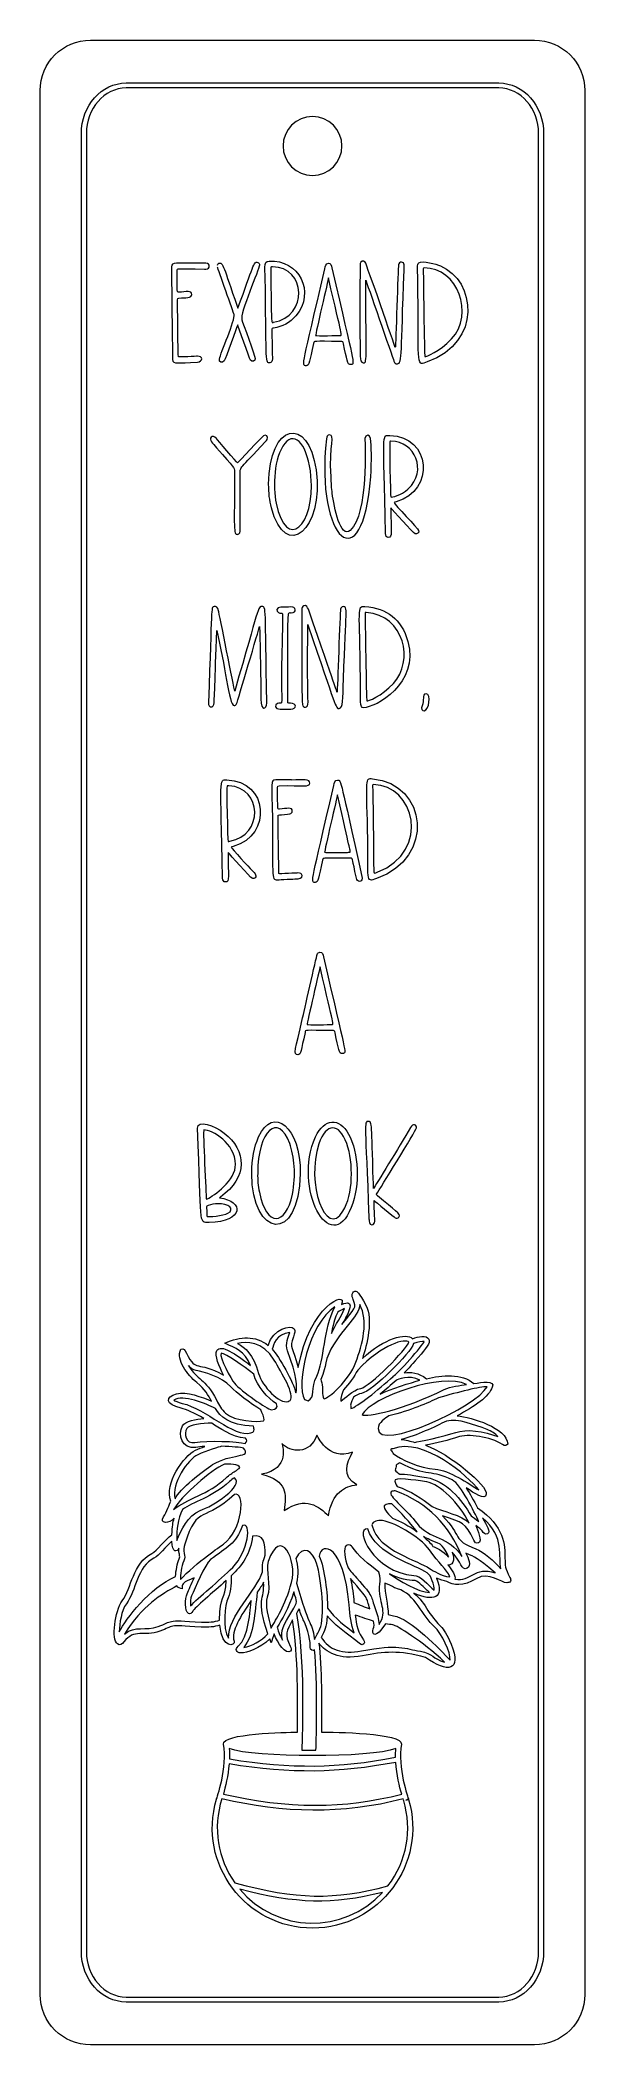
# Model space of a CAD drawing. Header units: inches. Extents: x 186 to 318, y 11 to 493.
import ezdxf

# ---------------------------------------------------------------- set-up
doc = ezdxf.new("R2010")
doc.units = ezdxf.units.IN
doc.header["$MEASUREMENT"] = 0
doc.layers.add('_U+0421_U+043B_U+043E_U+0439 1', color=7, linetype='Continuous')

msp = doc.modelspace()

# ---------------------------------------------------------------- linework, layer by layer
at = {"layer": '_U+0421_U+043B_U+043E_U+0439 1', "color": 1, "lineweight": 9, "true_color": 0xff0000}
for points, knots in [([(305.39, 493.2), (305.39, 493.2), (198.61, 493.2), (198.61, 493.2), (191.91, 493.2), (186.48, 487.77), (186.48, 481.07), (186.48, 481.07), (186.48, 22.93), (186.48, 22.93), (186.48, 16.23), (191.91, 10.8), (198.61, 10.8), (198.61, 10.8), (305.39, 10.8), (305.39, 10.8), (312.09, 10.8), (317.52, 16.23), (317.52, 22.93), (317.52, 22.93), (317.52, 481.07), (317.52, 481.07), (317.52, 487.77), (312.09, 493.2), (305.39, 493.2)], [0, 0, 0, 0, 1, 1, 1, 2, 2, 2, 3, 3, 3, 4, 4, 4, 5, 5, 5, 6, 6, 6, 7, 7, 7, 8, 8, 8, 8]), ([(252, 460.64), (248.09, 460.64), (244.91, 463.81), (244.91, 467.72), (244.91, 471.64), (248.09, 474.81), (252, 474.81), (255.91, 474.81), (259.09, 471.64), (259.09, 467.72), (259.09, 463.81), (255.91, 460.64), (252, 460.64)], [0, 0, 0, 0, 1, 1, 1, 2, 2, 2, 3, 3, 3, 4, 4, 4, 4])]:
    msp.add_open_spline(points, degree=3, knots=knots, dxfattribs=at)
at = {"layer": '_U+0421_U+043B_U+043E_U+0439 1', "color": 7, "lineweight": 9, "true_color": 0xffffff}
for points, knots in [([(296.82, 482.88), (296.82, 482.88), (207.18, 482.88), (207.18, 482.88), (201.24, 482.88), (196.4, 477.41), (196.4, 470.7), (196.4, 470.7), (196.4, 33.3), (196.4, 33.3), (196.4, 26.59), (201.23, 21.12), (207.18, 21.12), (207.18, 21.12), (296.82, 21.12), (296.82, 21.12), (302.76, 21.12), (307.6, 26.59), (307.6, 33.3), (307.6, 33.3), (307.6, 470.7), (307.6, 470.7), (307.6, 477.41), (302.77, 482.88), (296.82, 482.88)], [0, 0, 0, 0, 1, 1, 1, 2, 2, 2, 3, 3, 3, 4, 4, 4, 5, 5, 5, 6, 6, 6, 7, 7, 7, 8, 8, 8, 8]), ([(306.4, 33.3), (306.4, 27.25), (302.1, 22.32), (296.82, 22.32), (296.82, 22.32), (207.18, 22.32), (207.18, 22.32), (201.9, 22.32), (197.6, 27.25), (197.6, 33.3), (197.6, 33.3), (197.6, 470.7), (197.6, 470.7), (197.6, 476.75), (201.9, 481.68), (207.18, 481.68), (207.18, 481.68), (296.82, 481.68), (296.82, 481.68), (302.1, 481.68), (306.4, 476.75), (306.4, 470.7), (306.4, 470.7), (306.4, 33.3), (306.4, 33.3)], [0, 0, 0, 0, 1, 1, 1, 2, 2, 2, 3, 3, 3, 4, 4, 4, 5, 5, 5, 6, 6, 6, 7, 7, 7, 8, 8, 8, 8]), ([(227.14, 438.6), (227, 438.11), (226.5, 438.11), (225.99, 438.11), (219.17, 438.12), (219.43, 438.38), (219.44, 437.72), (219.51, 432.37), (219.32, 432.47), (219.93, 432.52), (221.54, 432.65), (223.01, 433.02), (222.97, 432.02), (222.93, 431.13), (221.51, 431.24), (219.88, 431.12), (219.63, 431.1), (219.54, 431), (219.54, 430.73), (219.55, 430.61), (219.65, 417.08), (219.74, 416.99), (219.86, 416.88), (224.18, 417.12), (224.34, 417.13), (225.63, 417.21), (225.75, 415.81), (224.3, 415.74), (219.47, 415.49), (218.49, 415.2), (218.34, 416.33), (218.34, 416.39), (218.06, 438.09), (218.06, 438.12), (218.04, 439.82), (218.18, 439.52), (222.77, 439.52), (222.77, 439.52), (222.77, 439.5), (222.77, 439.5), (225.61, 439.5), (226.83, 439.73), (227.12, 439.05), (227.12, 439.05), (227.14, 438.6), (227.14, 438.6)], [0, 0, 0, 0, 1, 1, 1, 2, 2, 2, 3, 3, 3, 4, 4, 4, 5, 5, 5, 6, 6, 6, 7, 7, 7, 8, 8, 8, 9, 9, 9, 10, 10, 10, 11, 11, 11, 12, 12, 12, 13, 13, 13, 14, 14, 14, 15, 15, 15, 15]), ([(229.12, 439.05), (229.17, 439.26), (229.29, 439.42), (229.5, 439.5), (230.5, 439.89), (230.56, 438.59), (233.86, 429.18), (233.91, 429.03), (233.97, 428.88), (234.05, 428.71), (237.79, 438.74), (237.83, 440.1), (238.82, 439.71), (239.09, 439.6), (239.24, 439.38), (239.24, 439.07), (239.26, 438.07), (234.44, 427.46), (235.02, 425.87), (235.18, 425.43), (238.17, 417.09), (238.23, 416.62), (238.31, 415.95), (237.45, 415.59), (237.05, 416.19), (236.88, 416.46), (234.02, 424.65), (234.02, 424.65), (233.81, 424.3), (231.09, 416.47), (230.78, 415.99), (230.33, 415.29), (229.46, 415.73), (229.59, 416.46), (229.85, 417.81), (233.53, 426.08), (233.15, 427.15), (233.01, 427.54), (229.24, 438.2), (229.14, 438.6)], [0, 0, 0, 0, 1, 1, 1, 2, 2, 2, 3, 3, 3, 4, 4, 4, 5, 5, 5, 6, 6, 6, 7, 7, 7, 8, 8, 8, 9, 9, 9, 10, 10, 10, 11, 11, 11, 12, 12, 12, 13, 13, 13, 13]), ([(240.66, 433.72), (240.87, 415.75), (240.72, 415.33), (241.72, 415.53), (242.6, 415.68), (242.3, 416.9), (242.29, 418.77), (242.27, 424.25), (242, 423.8), (242.62, 423.9), (244.78, 424.23), (246.58, 425.22), (247.97, 426.84), (252.89, 432.53), (248.59, 440.51), (241.58, 440.03), (240.1, 439.93), (240.61, 438.42), (240.66, 433.72)], [0, 0, 0, 0, 1, 1, 1, 2, 2, 2, 3, 3, 3, 4, 4, 4, 5, 5, 5, 6, 6, 6, 6]), ([(250.49, 414.85), (251.3, 414.85), (251.25, 415.88), (252.25, 420.19), (252.42, 420.93), (251.98, 420.68), (258.77, 420.7), (259.32, 420.7), (259.32, 420.7), (259.45, 420.14), (260.31, 416.45), (260.29, 414.92), (261.27, 415.11), (262.28, 415.3), (262.07, 414.8), (256.68, 438.44), (256.56, 439), (256.41, 439.5), (255.83, 439.5), (255.18, 439.5), (255.08, 438.78), (254.94, 438.15), (249.6, 414.73), (249.25, 414.85), (250.49, 414.85)], [0, 0, 0, 0, 1, 1, 1, 2, 2, 2, 3, 3, 3, 4, 4, 4, 5, 5, 5, 6, 6, 6, 7, 7, 7, 8, 8, 8, 8]), ([(263.42, 421.98), (263.37, 424.66), (263.31, 427.42), (263.38, 430.14), (263.39, 430.51), (263.46, 439.32), (263.47, 439.44), (263.55, 439.97), (264.21, 440.26), (264.67, 439.77), (264.94, 439.48), (271.77, 419.58), (271.91, 419.2), (272, 419.7), (272.58, 438.47), (272.71, 439.14), (272.79, 439.51), (273.03, 439.78), (273.41, 439.78), (274.22, 439.75), (274.07, 438.72), (274.03, 437.89), (273.22, 417.73), (273.65, 415.47), (272.42, 415.28), (272, 415.23), (271.74, 415.54), (271.6, 415.94), (271.14, 417.24), (264.87, 435.29), (264.82, 435.44), (264.85, 415.34), (265.21, 415.46), (264.17, 415.58), (263.17, 415.69), (263.5, 417.61), (263.42, 421.98)], [0, 0, 0, 0, 1, 1, 1, 2, 2, 2, 3, 3, 3, 4, 4, 4, 5, 5, 5, 6, 6, 6, 7, 7, 7, 8, 8, 8, 9, 9, 9, 10, 10, 10, 11, 11, 11, 12, 12, 12, 12]), ([(277.37, 432.61), (277.51, 413.99), (276.98, 414.86), (279.6, 415.78), (292.9, 420.49), (291.26, 435.34), (282.76, 438.88), (281.83, 439.27), (278.34, 440.27), (277.6, 439.59), (277.09, 439.12), (277.32, 438.99), (277.37, 432.61)], [0, 0, 0, 0, 1, 1, 1, 2, 2, 2, 3, 3, 3, 4, 4, 4, 4]), ([(242.34, 438.64), (250.57, 438.64), (250.95, 426.69), (242.61, 425.29), (241.99, 425.19), (242.17, 424.47), (241.94, 438.15), (241.93, 438.63), (241.96, 438.64), (242.34, 438.64)], [0, 0, 0, 0, 1, 1, 1, 2, 2, 2, 3, 3, 3, 3]), ([(255.85, 435.96), (259.21, 421.19), (259.32, 422.11), (258.5, 422.1), (258.37, 422.1), (252.82, 422.02), (252.75, 422.11), (252.65, 422.23), (255.81, 435.81), (255.85, 435.96)], [0, 0, 0, 0, 1, 1, 1, 2, 2, 2, 3, 3, 3, 3]), ([(278.82, 438.39), (286.98, 438.39), (291.04, 427.31), (285.43, 421.28), (282.6, 418.25), (279.25, 416.94), (279.04, 417.07), (278.88, 417.18), (278.65, 438), (278.64, 438.19), (278.63, 438.36), (278.68, 438.39), (278.82, 438.39)], [0, 0, 0, 0, 1, 1, 1, 2, 2, 2, 3, 3, 3, 4, 4, 4, 4]), ([(241.45, 386.31), (241.44, 384.33), (241.67, 382.44), (242.12, 380.68), (245.48, 367.62), (254.82, 375.4), (252.86, 389.76), (251.04, 403), (241.49, 401.11), (241.45, 386.31)], [0, 0, 0, 0, 1, 1, 1, 2, 2, 2, 3, 3, 3, 3]), ([(234.59, 389.23), (234.6, 388.35), (234.64, 382.12), (234.63, 375.45), (234.64, 374.85), (234.55, 374.27), (233.95, 374.27), (232.95, 374.27), (233.22, 375.25), (233.24, 389.35), (233.24, 390.42), (233.2, 390.12), (228.93, 395.12), (227.97, 396.25), (226.99, 397.02), (227.65, 397.64), (227.94, 397.9), (228.34, 397.93), (228.88, 397.3), (228.97, 397.19), (233.84, 391.45), (233.97, 391.45), (233.99, 391.45), (240.01, 397.86), (240.18, 397.98), (240.8, 398.42), (241.47, 397.72), (241.1, 397.11), (241.01, 396.95), (240.88, 396.79), (240.71, 396.61), (234.35, 389.79), (234.58, 390.33), (234.59, 389.23)], [0, 0, 0, 0, 1, 1, 1, 2, 2, 2, 3, 3, 3, 4, 4, 4, 5, 5, 5, 6, 6, 6, 7, 7, 7, 8, 8, 8, 9, 9, 9, 10, 10, 10, 11, 11, 11, 11]), ([(251.63, 388.24), (252.65, 376.19), (245.68, 369.95), (243.28, 381.75), (242.47, 385.77), (242.63, 392.69), (245.35, 396.17), (247.88, 399.37), (251.02, 395.43), (251.63, 388.24)], [0, 0, 0, 0, 1, 1, 1, 2, 2, 2, 3, 3, 3, 3]), ([(261.09, 375.22), (265.49, 379.29), (264.56, 396.3), (264.62, 397.3), (264.68, 398.35), (265.85, 398.37), (265.97, 397.36), (266.17, 395.69), (266.28, 392.01), (266, 388.13), (264.12, 362.84), (252.64, 372.69), (255.35, 397.26), (255.4, 397.78), (255.56, 398.22), (256.08, 398.22), (257.53, 398.15), (255.98, 396.13), (256.45, 388.08), (256.52, 386.66), (256.6, 385.37), (256.75, 384.16), (257.16, 380.82), (258.76, 373.07), (261.09, 375.22)], [0, 0, 0, 0, 1, 1, 1, 2, 2, 2, 3, 3, 3, 4, 4, 4, 5, 5, 5, 6, 6, 6, 7, 7, 7, 8, 8, 8, 8]), ([(269.55, 374.46), (269.56, 373.89), (269.82, 373.53), (270.23, 373.51), (271.31, 373.51), (270.82, 374.83), (270.86, 380.63), (271.2, 380.25), (276.19, 374.61), (276.66, 374.4), (277.17, 374.19), (277.71, 374.66), (277.52, 375.22), (277.4, 375.59), (271.67, 381.55), (271.63, 381.91), (271.67, 381.95), (271.88, 382.01), (272.12, 382.08), (281.62, 384.79), (280.43, 397.89), (270.6, 398.07), (268.58, 398.11), (269.07, 399.14), (269.55, 374.46)], [0, 0, 0, 0, 1, 1, 1, 2, 2, 2, 3, 3, 3, 4, 4, 4, 5, 5, 5, 6, 6, 6, 7, 7, 7, 8, 8, 8, 8]), ([(270.88, 396.68), (276.66, 396.68), (279.74, 389.57), (274.97, 385.14), (273.36, 383.64), (271.04, 383.13), (270.86, 383.28), (270.7, 383.41), (270.48, 396.49), (270.63, 396.64), (270.67, 396.67), (270.77, 396.68), (270.88, 396.68)], [0, 0, 0, 0, 1, 1, 1, 2, 2, 2, 3, 3, 3, 4, 4, 4, 4]), ([(228.33, 356.89), (228.7, 356.99), (229.25, 356.7), (229.41, 355.89), (229.46, 355.62), (233.21, 336.83), (233.29, 336.57), (239.16, 356.68), (238.87, 357.06), (239.87, 356.92), (240.87, 356.79), (240.6, 357.29), (240.99, 333.62), (241.01, 332.34), (239.64, 331.47), (239.61, 334.61), (239.58, 336.41), (239.36, 350.52), (239.26, 352.1), (239.16, 351.72), (234.01, 334.09), (233.74, 333.47), (233.63, 333.21), (233.42, 333.08), (233.14, 333.08), (231.89, 333.12), (230.94, 343.21), (228.97, 351.1), (228.58, 339.12), (228.34, 333.75), (228.34, 333.75), (228.32, 332.44), (226.9, 332.31), (226.96, 333.84), (227.86, 357.12), (227.53, 356.69), (228.33, 356.89)], [0, 0, 0, 0, 1, 1, 1, 2, 2, 2, 3, 3, 3, 4, 4, 4, 5, 5, 5, 6, 6, 6, 7, 7, 7, 8, 8, 8, 9, 9, 9, 10, 10, 10, 11, 11, 11, 12, 12, 12, 12]), ([(244.78, 352.58), (244.79, 356.5), (244.87, 354.9), (243.8, 355.47), (243.18, 355.8), (243.31, 356.72), (244.38, 356.74), (245.16, 356.74), (246.04, 356.74), (246.8, 356.8), (248.09, 356.92), (248.25, 355.4), (246.9, 355.39), (245.83, 355.38), (246.19, 357.38), (246.03, 334.48), (246.02, 333.55), (246.02, 333.61), (246.67, 333.62), (248.31, 333.63), (248.26, 332.25), (246.8, 332.23), (245.86, 332.22), (245.12, 332.22), (244.19, 332.22), (242.89, 332.22), (242.87, 333.26), (243.56, 333.54), (245.37, 334.26), (244.12, 329.95), (244.78, 352.58)], [0, 0, 0, 0, 1, 1, 1, 2, 2, 2, 3, 3, 3, 4, 4, 4, 5, 5, 5, 6, 6, 6, 7, 7, 7, 8, 8, 8, 9, 9, 9, 10, 10, 10, 10]), ([(250.95, 333.93), (251, 332.27), (249.68, 332.42), (249.59, 333.34), (249.26, 336.91), (249.45, 355.04), (249.46, 356.04), (249.47, 356.54), (249.46, 356.93), (249.95, 357.09), (250.52, 357.28), (250.81, 356.79), (251, 356.23), (257.57, 337.3), (257.92, 336.3), (257.92, 336.3), (257.98, 336.6), (258.61, 355.67), (258.73, 356.25), (258.81, 356.61), (259.04, 356.88), (259.43, 356.88), (260.43, 356.84), (260.15, 356.6), (259.45, 339.47), (259.25, 334.34), (259.44, 332.54), (258.44, 332.39), (257.5, 332.26), (257.8, 332.51), (250.84, 352.53), (250.84, 352.54), (250.84, 352.54), (250.84, 352.54), (250.85, 343.79), (250.76, 339.63), (250.95, 333.93)], [0, 0, 0, 0, 1, 1, 1, 2, 2, 2, 3, 3, 3, 4, 4, 4, 5, 5, 5, 6, 6, 6, 7, 7, 7, 8, 8, 8, 9, 9, 9, 10, 10, 10, 11, 11, 11, 12, 12, 12, 12]), ([(274.94, 348.48), (273.37, 353.98), (269.94, 356.41), (264.61, 356.92), (262.62, 357.12), (263.38, 356.4), (263.52, 339.59), (263.57, 334.08), (263.28, 332.54), (264.28, 332.54), (267.07, 332.54), (277.84, 338.36), (274.94, 348.48)], [0, 0, 0, 0, 1, 1, 1, 2, 2, 2, 3, 3, 3, 4, 4, 4, 4]), ([(264.9, 355.5), (274.22, 354.76), (276.44, 343.74), (271.45, 338.39), (268.62, 335.35), (265.26, 334.04), (265.06, 334.18), (264.93, 334.26), (264.66, 355.14), (264.66, 355.29), (264.65, 355.46), (264.69, 355.51), (264.9, 355.5)], [0, 0, 0, 0, 1, 1, 1, 2, 2, 2, 3, 3, 3, 4, 4, 4, 4]), ([(278.38, 332.99), (278.99, 334.39), (278.21, 335.78), (279.31, 335.87), (280.61, 335.95), (280.04, 331.84), (278.88, 331.84), (278.41, 331.84), (278.06, 332.26), (278.38, 332.99)], [0, 0, 0, 0, 1, 1, 1, 2, 2, 2, 3, 3, 3, 3]), ([(237.49, 291.51), (237.74, 291.4), (237.99, 291.45), (238.19, 291.64), (238.81, 292.23), (237.86, 292.98), (237.26, 293.62), (237.07, 293.82), (232.49, 298.74), (232.46, 299.01), (232.49, 299.06), (232.71, 299.12), (232.95, 299.19), (242.45, 301.89), (241.25, 315), (231.43, 315.18), (229.41, 315.21), (229.9, 316.21), (230.38, 291.57), (230.39, 290.99), (230.65, 290.63), (231.05, 290.62), (231.06, 290.62), (231.07, 290.62), (231.07, 290.62), (232.13, 290.62), (231.65, 292.01), (231.69, 297.74), (232.03, 297.35), (237.01, 291.71), (237.49, 291.51)], [0, 0, 0, 0, 1, 1, 1, 2, 2, 2, 3, 3, 3, 4, 4, 4, 5, 5, 5, 6, 6, 6, 7, 7, 7, 8, 8, 8, 9, 9, 9, 10, 10, 10, 10]), ([(231.68, 300.39), (231.55, 300.49), (231.32, 313.6), (231.46, 313.74), (231.53, 313.8), (231.76, 313.79), (231.85, 313.78), (240.08, 313.33), (240.21, 301.9), (232.15, 300.43), (231.96, 300.39), (231.73, 300.35), (231.68, 300.39)], [0, 0, 0, 0, 1, 1, 1, 2, 2, 2, 3, 3, 3, 4, 4, 4, 4]), ([(243.15, 315.17), (243.24, 315.18), (246.83, 315.17), (246.93, 315.17), (246.93, 315.17), (246.93, 315.16), (246.93, 315.16), (249.89, 315.16), (251.4, 315.42), (251.34, 314.42), (251.27, 313.33), (249.87, 313.94), (244.02, 313.78), (243.6, 313.76), (243.6, 313.76), (243.6, 313.37), (243.67, 308.03), (243.48, 308.12), (244.09, 308.18), (245.83, 308.31), (247.17, 308.68), (247.13, 307.68), (247.12, 307.33), (246.89, 307.08), (246.53, 307.03), (246.02, 306.95), (244.5, 306.81), (244.05, 306.78), (243.79, 306.76), (243.7, 306.66), (243.71, 306.39), (243.71, 306.33), (243.87, 292.69), (243.91, 292.65), (244.02, 292.54), (248.35, 292.78), (248.51, 292.79), (248.97, 292.81), (249.45, 292.66), (249.5, 292.2), (249.59, 291.45), (248.71, 291.41), (248, 291.37), (247.83, 291.36), (243.92, 291.17), (243.75, 291.17), (242.12, 291.17), (242.43, 290.54), (242.34, 305.82), (242.29, 314.76), (241.81, 315.1), (243.15, 315.17)], [0, 0, 0, 0, 1, 1, 1, 2, 2, 2, 3, 3, 3, 4, 4, 4, 5, 5, 5, 6, 6, 6, 7, 7, 7, 8, 8, 8, 9, 9, 9, 10, 10, 10, 11, 11, 11, 12, 12, 12, 13, 13, 13, 14, 14, 14, 15, 15, 15, 16, 16, 16, 17, 17, 17, 17]), ([(263.89, 291.98), (258.6, 315.18), (259, 315.16), (257.99, 315.16), (257.35, 315.16), (257.25, 314.44), (257.1, 313.8), (251.76, 290.39), (251.41, 290.51), (252.65, 290.51), (253.47, 290.51), (253.41, 291.54), (254.41, 295.85), (254.52, 296.32), (254.52, 296.32), (254.98, 296.32), (256.97, 296.34), (258.95, 296.35), (260.93, 296.36), (261.76, 296.35), (261.47, 296.45), (262.22, 293.17), (262.26, 293.01), (262.62, 291.38), (262.69, 291.23), (263.02, 290.41), (264.2, 290.61), (263.89, 291.98)], [0, 0, 0, 0, 1, 1, 1, 2, 2, 2, 3, 3, 3, 4, 4, 4, 5, 5, 5, 6, 6, 6, 7, 7, 7, 8, 8, 8, 9, 9, 9, 9]), ([(266.4, 315.48), (264.72, 315.64), (264.97, 315.45), (265.24, 303.2), (265.53, 290.7), (264.64, 290.47), (267.41, 291.44), (281.52, 296.43), (279.67, 314.2), (266.4, 315.48)], [0, 0, 0, 0, 1, 1, 1, 2, 2, 2, 3, 3, 3, 3]), ([(267.59, 292.96), (266.59, 292.55), (266.71, 291.85), (266.68, 298.63), (266.68, 299.86), (266.52, 312.15), (266.45, 313.85), (266.44, 314.02), (266.48, 314.05), (266.63, 314.05), (276.44, 314.05), (280.71, 298.25), (267.59, 292.96)], [0, 0, 0, 0, 1, 1, 1, 2, 2, 2, 3, 3, 3, 4, 4, 4, 4]), ([(260.66, 297.76), (260.54, 297.76), (254.99, 297.68), (254.92, 297.77), (254.82, 297.89), (257.97, 311.47), (258.01, 311.61), (261.11, 298.01), (261.05, 298.27), (261.05, 298.27), (261.15, 297.77), (261.15, 297.76), (260.66, 297.76)], [0, 0, 0, 0, 1, 1, 1, 2, 2, 2, 3, 3, 3, 4, 4, 4, 4]), ([(250.22, 254.4), (250.39, 255.14), (249.95, 254.89), (256.74, 254.91), (257.3, 254.91), (257.29, 254.91), (257.42, 254.35), (258.34, 250.43), (258.29, 249.14), (259.24, 249.32), (260.32, 249.52), (260.06, 248.92), (254.65, 272.65), (254.53, 273.21), (254.38, 273.71), (253.8, 273.71), (253.48, 273.71), (253.24, 273.51), (253.13, 273.2), (252.96, 272.66), (249.75, 258.47), (249.62, 257.92), (247.82, 250.02), (247.34, 249.06), (248.46, 249.06), (249.27, 249.06), (249.2, 250.03), (250.22, 254.4)], [0, 0, 0, 0, 1, 1, 1, 2, 2, 2, 3, 3, 3, 4, 4, 4, 5, 5, 5, 6, 6, 6, 7, 7, 7, 8, 8, 8, 9, 9, 9, 9]), ([(253.82, 270.17), (257.18, 255.4), (257.29, 256.32), (256.47, 256.31), (256.35, 256.31), (250.79, 256.23), (250.72, 256.32), (250.62, 256.45), (253.77, 270.01), (253.82, 270.17)], [0, 0, 0, 0, 1, 1, 1, 2, 2, 2, 3, 3, 3, 3]), ([(249.05, 220.46), (249.2, 231.66), (242.5, 236.92), (239.05, 229.31), (237.93, 226.83), (237.4, 224.03), (237.39, 220.52), (237.34, 204.97), (248.78, 203.36), (249.05, 220.46)], [0, 0, 0, 0, 1, 1, 1, 2, 2, 2, 3, 3, 3, 3]), ([(230.75, 230.22), (228.43, 232.04), (224.24, 233.54), (224.33, 231.35), (225.34, 208.09), (224.46, 208.69), (227.13, 208.69), (235.51, 208.86), (235.64, 213.94), (229.61, 214.61), (229.68, 214.7), (229.77, 214.75), (229.85, 214.81), (236.61, 219.57), (236.08, 226.05), (230.75, 230.22)], [0, 0, 0, 0, 1, 1, 1, 2, 2, 2, 3, 3, 3, 4, 4, 4, 5, 5, 5, 5]), ([(246.52, 227.7), (247.62, 224.65), (248.09, 220.07), (247.16, 215.52), (245.58, 207.8), (240.95, 207.47), (239.23, 215.96), (238.91, 217.5), (238.77, 219.06), (238.82, 220.49), (238.82, 230.95), (243.82, 235.17), (246.52, 227.7)], [0, 0, 0, 0, 1, 1, 1, 2, 2, 2, 3, 3, 3, 4, 4, 4, 4]), ([(261.31, 212.3), (263.52, 217.79), (263.09, 225.53), (260.69, 229.97), (258.47, 234.06), (254.8, 233.81), (252.76, 229.31), (247.15, 216.91), (256.35, 200), (261.31, 212.3)], [0, 0, 0, 0, 1, 1, 1, 2, 2, 2, 3, 3, 3, 3]), ([(253.54, 227.61), (255.29, 232.75), (258.4, 232.76), (260.23, 227.7), (261.93, 222.99), (261.79, 215.4), (259.32, 211.39), (255.17, 204.64), (250.34, 218.2), (253.54, 227.61)], [0, 0, 0, 0, 1, 1, 1, 2, 2, 2, 3, 3, 3, 3]), ([(267.55, 215.74), (267.33, 215.38), (267.33, 215.38), (267.66, 215.1), (271.74, 211.57), (273.44, 210.83), (272.77, 209.95), (272.56, 209.66), (272.2, 209.61), (271.85, 209.83), (271.79, 209.86), (266.85, 213.95), (266.82, 213.95), (266.72, 213.43), (267.12, 209.14), (266.92, 208.61), (266.65, 207.87), (265.78, 208.03), (265.68, 208.66), (265.61, 209.09), (265.57, 209.51), (265.56, 209.89), (264.75, 232.79), (264.29, 233.02), (265.43, 233.02), (266.43, 233.02), (266.13, 232.36), (266.63, 218.98), (266.66, 218.27), (266.64, 217.56), (266.64, 216.85), (267.16, 217.61), (272.93, 226.98), (275.55, 231.51), (276.22, 232.66), (277.09, 232.14), (276.99, 231.43), (276.89, 230.69), (267.95, 216.38), (267.55, 215.74)], [0, 0, 0, 0, 1, 1, 1, 2, 2, 2, 3, 3, 3, 4, 4, 4, 5, 5, 5, 6, 6, 6, 7, 7, 7, 8, 8, 8, 9, 9, 9, 10, 10, 10, 11, 11, 11, 12, 12, 12, 13, 13, 13, 13]), ([(226.73, 214.4), (226.46, 214.29), (226.46, 214.28), (226.44, 214.57), (226.42, 214.82), (225.61, 230.98), (225.86, 230.98), (227.82, 230.98), (233.46, 227.76), (233.46, 222.68), (233.66, 218.87), (228.16, 215.03), (226.73, 214.4)], [0, 0, 0, 0, 1, 1, 1, 2, 2, 2, 3, 3, 3, 4, 4, 4, 4]), ([(231.65, 210.9), (230.55, 210.29), (226.85, 209.97), (226.67, 210.14), (226.54, 210.25), (226.58, 211.41), (226.58, 211.58), (226.58, 211.58), (226.56, 211.58), (226.56, 211.58), (226.52, 212.58), (226.38, 212.54), (226.89, 212.76), (227.64, 213.08), (228.45, 213.15), (229.22, 213.2), (231.84, 213.39), (233.41, 211.88), (231.65, 210.9)], [0, 0, 0, 0, 1, 1, 1, 2, 2, 2, 3, 3, 3, 4, 4, 4, 5, 5, 5, 6, 6, 6, 6]), ([(299.48, 123.28), (298.3, 125.5), (298.33, 126.08), (298.3, 127.88), (298.27, 130.98), (298.21, 135.65), (291.7, 140.03), (290.8, 141.76), (289.88, 143.44), (288.96, 144.82), (290.95, 143.59), (293.51, 141.66), (293.81, 143.3), (294.19, 145.35), (284.93, 153.03), (279.21, 155.1), (281.58, 155.6), (285.08, 156.39), (286.88, 157.04), (289.43, 157.97), (294.8, 157.09), (297.67, 155.28), (298.31, 154.8), (298.53, 155.01), (299.01, 155.37), (298.71, 159.29), (290.28, 161.83), (286.81, 162.18), (290.93, 164.36), (294.56, 166.87), (295.23, 169.06), (296.01, 170.81), (292.7, 170.29), (290.84, 169.93), (287.92, 172.43), (283.17, 171.94), (279.41, 171.11), (277.54, 172.58), (275.58, 172.76), (274.07, 172.54), (275.77, 174.19), (275.07, 173.62), (277.4, 176.22), (279.39, 178.45), (280.41, 179.66), (279.96, 180.6), (279.44, 181.67), (277.45, 181.21), (276.03, 180.73), (274.61, 182.27), (269.25, 180.81), (264.02, 175.99), (265.06, 179.13), (266.69, 185.33), (264.81, 188.79), (263.13, 191.89), (262.8, 192.21), (262.21, 192.13), (262.02, 192.11), (261.68, 191.98), (261.55, 191.43), (261.46, 191.04), (261.61, 190.65), (261.8, 190.14), (262.61, 188), (262.31, 188.31), (259.07, 184.12), (260.95, 187.3), (262.37, 190.43), (258.98, 188.96), (260.6, 192.58), (251.22, 188.74), (248.59, 173.76), (247.12, 179.1), (246.42, 178.22), (247.44, 181.21), (247.71, 182.02), (247.93, 182.65), (247.57, 183.12), (246.78, 184.12), (242.58, 183.21), (241.33, 179.13), (238.28, 181.54), (234.65, 181.36), (230.92, 179.64), (233.65, 178.4), (235.57, 177.86), (237.11, 174.3), (233.5, 177.06), (229.92, 179.53), (229.01, 177.87), (228.4, 176.77), (229.55, 174), (230.62, 171.94), (224.06, 175.72), (224.13, 172.32), (221.69, 177.25), (221.19, 178.25), (221.18, 178.31), (220.31, 178.23), (219.14, 175.51), (221.92, 172.05), (224.2, 170.15), (226.13, 168.55), (226.96, 167.11), (227.69, 165.72), (225.48, 166.67), (221.58, 168.09), (219.31, 167.49), (216.53, 166.77), (216.52, 164.9), (220.41, 164.01), (221.67, 163.72), (223.61, 162.83), (225.89, 161.52), (223.99, 161.36), (221.44, 160.93), (220.73, 159.74), (219.51, 157.72), (220.62, 153.96), (223.93, 154.58), (224.48, 154.69), (225.24, 154.76), (226.11, 154.8), (225.35, 154.52), (224.58, 154.22), (223.89, 153.9), (220.98, 152.55), (216.35, 145.85), (217.89, 141.63), (217.67, 140.99), (216.95, 139), (216.15, 137.85), (214.98, 136.19), (217.67, 136.11), (218.72, 137.55), (218.41, 136.44), (218.27, 135.62), (218.17, 133.55), (216.51, 132.4), (214.62, 129.68), (213.32, 129.03), (208.83, 126.78), (208.43, 120.63), (206.25, 117.66), (204.4, 115.13), (203.62, 108.34), (205.06, 107.28), (205.62, 106.86), (206.23, 107.19), (206.65, 107.76), (209.11, 111.05), (211.44, 108.93), (215.3, 110.33), (218.96, 111.66), (216.55, 111.93), (225.23, 111.33), (226.9, 111.21), (228.4, 111.38), (229.72, 111.78), (230.19, 105.79), (233.58, 106.81), (233.14, 107.95), (232.35, 110.26), (234.76, 114.15), (237.26, 117.71), (237, 115.53), (236.68, 108.85), (234.1, 106.71), (233.33, 106.08), (233.57, 105.12), (234.82, 105.12), (236.12, 105.12), (239.33, 106.16), (241.71, 108.47), (241.71, 108.47), (242.07, 107.52), (242.07, 107.52), (242.24, 108.1), (242.56, 109.17), (242.76, 109.68), (243.52, 107.55), (245.7, 104.56), (246.7, 105.54), (247.05, 105.89), (246.86, 106.28), (246.63, 106.73), (245.3, 109.42), (245.69, 110.45), (247.2, 113.05), (248.55, 104.62), (248.51, 92.73), (248.36, 86.07), (245.7, 86.02), (230.14, 85.76), (230.62, 83.15), (230.62, 83.15), (230.6, 83.14), (230.6, 83.14), (231.63, 77.75), (228.94, 70), (228.91, 69.92), (228.91, 69.92), (228.93, 69.91), (228.93, 69.91), (224.26, 54.29), (236.05, 38.9), (252, 38.9), (268.04, 38.9), (279.71, 54.4), (275.1, 69.88), (275.1, 69.88), (274.45, 69.69), (274.45, 69.69), (274.45, 69.69), (275.09, 69.91), (275.09, 69.91), (275.06, 69.99), (272.37, 77.74), (273.4, 83.14), (273.4, 83.14), (273.39, 83.14), (273.39, 83.14), (273.89, 85.88), (256.93, 86.06), (254.13, 86.09), (254.23, 92.1), (254.26, 101.95), (253.55, 107.5), (255.21, 105.29), (258.3, 103.33), (264, 104.43), (269.05, 105.41), (272.94, 105.84), (279.17, 104.01), (284.5, 100.17), (288.06, 100.72), (285.34, 107.25), (283.33, 112.07), (282.41, 111.18), (279.77, 115.36), (278.86, 116.79), (277.86, 118.34), (276.39, 119.47), (281.17, 117.43), (283.78, 118.2), (281.85, 123.1), (282.73, 122.72), (283.6, 122.45), (284.35, 122.32), (285.74, 121.35), (288.28, 121.07), (291.37, 122.97), (294.52, 124.9), (297.54, 121.81), (298.76, 122.01), (299.13, 122.07), (299.4, 122.01), (299.6, 122.39), (299.78, 122.71), (299.63, 122.99), (299.48, 123.28)], [0, 0, 0, 0, 1, 1, 1, 2, 2, 2, 3, 3, 3, 4, 4, 4, 5, 5, 5, 6, 6, 6, 7, 7, 7, 8, 8, 8, 9, 9, 9, 10, 10, 10, 11, 11, 11, 12, 12, 12, 13, 13, 13, 14, 14, 14, 15, 15, 15, 16, 16, 16, 17, 17, 17, 18, 18, 18, 19, 19, 19, 20, 20, 20, 21, 21, 21, 22, 22, 22, 23, 23, 23, 24, 24, 24, 25, 25, 25, 26, 26, 26, 27, 27, 27, 28, 28, 28, 29, 29, 29, 30, 30, 30, 31, 31, 31, 32, 32, 32, 33, 33, 33, 34, 34, 34, 35, 35, 35, 36, 36, 36, 37, 37, 37, 38, 38, 38, 39, 39, 39, 40, 40, 40, 41, 41, 41, 42, 42, 42, 43, 43, 43, 44, 44, 44, 45, 45, 45, 46, 46, 46, 47, 47, 47, 48, 48, 48, 49, 49, 49, 50, 50, 50, 51, 51, 51, 52, 52, 52, 53, 53, 53, 54, 54, 54, 55, 55, 55, 56, 56, 56, 57, 57, 57, 58, 58, 58, 59, 59, 59, 60, 60, 60, 61, 61, 61, 62, 62, 62, 63, 63, 63, 64, 64, 64, 65, 65, 65, 66, 66, 66, 67, 67, 67, 68, 68, 68, 69, 69, 69, 70, 70, 70, 71, 71, 71, 72, 72, 72, 73, 73, 73, 74, 74, 74, 75, 75, 75, 76, 76, 76, 77, 77, 77, 78, 78, 78, 79, 79, 79, 80, 80, 80, 81, 81, 81, 82, 82, 82, 83, 83, 83, 84, 84, 84, 85, 85, 85, 86, 86, 86, 87, 87, 87, 87]), ([(257.37, 188.41), (254.64, 183.04), (254.86, 175.55), (253.01, 171.74), (251.57, 168.78), (252.71, 166.62), (250.94, 165.78), (250.67, 165.9), (250.4, 166), (250.11, 166.07), (247.88, 169.91), (251.2, 184.38), (257.37, 188.41)], [0, 0, 0, 0, 1, 1, 1, 2, 2, 2, 3, 3, 3, 4, 4, 4, 4]), ([(263.36, 188.94), (265.54, 185.03), (263.99, 179.28), (262.44, 175.1), (260.77, 170.58), (255.76, 166.3), (254.81, 166.27), (254.28, 166.41), (254.48, 168.54), (254.41, 169.08), (254.33, 169.73), (254.1, 170.56), (253.98, 170.95), (254.41, 171.95), (254.82, 172.82), (255.46, 175.98), (257.68, 182.11), (263.6, 186.26), (263.36, 188.94)], [0, 0, 0, 0, 1, 1, 1, 2, 2, 2, 3, 3, 3, 4, 4, 4, 5, 5, 5, 6, 6, 6, 6]), ([(259.71, 187.97), (259.01, 186.09), (257.57, 184.24), (256.54, 181.94), (257.13, 185.1), (257.39, 185.68), (258.07, 187.12), (258.53, 187.4), (259.18, 187.76), (259.71, 187.97)], [0, 0, 0, 0, 1, 1, 1, 2, 2, 2, 3, 3, 3, 3]), ([(233.99, 179.54), (236.07, 180.03), (240.05, 180.2), (242.79, 175.6), (244.61, 172.54), (247.91, 167.09), (246.59, 165.88), (246.43, 165.8), (246.28, 165.72), (246.14, 165.62), (244.05, 164.92), (239.92, 169.23), (239.05, 172.37), (237.77, 177.02), (235.75, 178.64), (233.99, 179.54)], [0, 0, 0, 0, 1, 1, 1, 2, 2, 2, 3, 3, 3, 4, 4, 4, 5, 5, 5, 5]), ([(246.51, 182.23), (246.23, 181.23), (245.37, 179.49), (245.98, 177.84), (248.26, 171.75), (248.39, 168.98), (248, 167.71), (247.48, 170.14), (243.94, 176.49), (242.33, 178.2), (242.51, 179.09), (243.32, 181.95), (246.51, 182.23)], [0, 0, 0, 0, 1, 1, 1, 2, 2, 2, 3, 3, 3, 4, 4, 4, 4]), ([(275.17, 179.88), (274.74, 178.23), (265.72, 169.14), (263.6, 168.76), (261.58, 168.39), (259.83, 166.32), (258.83, 165.69), (258.74, 166.47), (259.13, 167.69), (259.42, 168.41), (260.73, 169.82), (262.01, 171.52), (262.88, 173.18), (268.77, 179.46), (274.53, 180.88), (275.17, 179.88)], [0, 0, 0, 0, 1, 1, 1, 2, 2, 2, 3, 3, 3, 4, 4, 4, 5, 5, 5, 5]), ([(276.32, 179.55), (277.38, 179.92), (278.48, 180.13), (278.85, 180.04), (278.65, 179.23), (272.31, 172.15), (271.43, 171.68), (271.43, 171.68), (271.43, 171.67), (271.43, 171.67), (267.83, 168.4), (262.63, 164.23), (261.23, 163.91), (261.27, 164.18), (261.24, 164.47), (261.15, 164.73), (261.25, 165.46), (261.65, 166.23), (261.9, 166.62), (262.52, 167.08), (263.17, 167.46), (263.82, 167.58), (266.42, 168.05), (275.66, 177.4), (276.32, 179.55)], [0, 0, 0, 0, 1, 1, 1, 2, 2, 2, 3, 3, 3, 4, 4, 4, 5, 5, 5, 6, 6, 6, 7, 7, 7, 8, 8, 8, 8]), ([(222.14, 174.24), (222.65, 173.66), (223.27, 173.2), (224.01, 173.08), (225.76, 172.81), (230.12, 171.5), (232.34, 169.16), (232.34, 169.16), (232.35, 169.17), (232.35, 169.17), (233.64, 167.8), (237.07, 165.14), (239.58, 163.6), (239.94, 162.87), (240.35, 161.81), (240.37, 161.18), (240.32, 161.12), (240.26, 161.06), (240.2, 160.99), (238.87, 160.59), (233.27, 160.85), (231.11, 162.79), (230.08, 163.71), (229.56, 164.72), (228.95, 165.89), (226.05, 171.49), (224.41, 170.54), (222.14, 174.24)], [0, 0, 0, 0, 1, 1, 1, 2, 2, 2, 3, 3, 3, 4, 4, 4, 5, 5, 5, 6, 6, 6, 7, 7, 7, 8, 8, 8, 9, 9, 9, 9]), ([(230.02, 177.24), (231.25, 177.18), (235.41, 174.15), (237.85, 172.18), (238.67, 169.32), (241.19, 166.36), (243.38, 165.07), (243.66, 163.95), (243.29, 163.76), (242.13, 163.62), (241.14, 163.73), (234.92, 168.09), (233.21, 169.99), (233.21, 169.99), (233.21, 169.99), (233.21, 169.99), (232.44, 170.86), (229.55, 176.37), (230.02, 177.24)], [0, 0, 0, 0, 1, 1, 1, 2, 2, 2, 3, 3, 3, 4, 4, 4, 5, 5, 5, 6, 6, 6, 6]), ([(289.06, 169.71), (287.66, 169.49), (285.16, 169.2), (283.7, 168.49), (273.88, 163.65), (265.13, 161.79), (263.91, 162.45), (266.19, 166.54), (283.28, 172.77), (289.06, 169.71)], [0, 0, 0, 0, 1, 1, 1, 2, 2, 2, 3, 3, 3, 3]), ([(293.98, 169.16), (291.83, 164.58), (267.73, 153.29), (267.77, 159.14), (267.77, 160.49), (269.63, 161.75), (270.39, 162.15), (275.57, 163.43), (279.79, 165.28), (282.33, 166.49), (287.01, 167.89), (292.45, 169.22), (293.98, 169.16)], [0, 0, 0, 0, 1, 1, 1, 2, 2, 2, 3, 3, 3, 4, 4, 4, 4]), ([(277.83, 170.73), (275.74, 170.18), (270.62, 168.62), (268.26, 167.35), (269.59, 168.45), (270.92, 169.61), (272.09, 170.67), (272.47, 170.88), (275.13, 172.2), (277.83, 170.73)], [0, 0, 0, 0, 1, 1, 1, 2, 2, 2, 3, 3, 3, 3]), ([(220.68, 165.17), (219.58, 165.43), (218.9, 165.77), (218.64, 165.97), (220.88, 167.36), (226.35, 165.09), (228.64, 163.97), (229.81, 162.02), (231.66, 159.9), (237.8, 159.65), (237.9, 159.34), (237.98, 158.92), (237.92, 158.59), (237.77, 158.33), (237.52, 158.15), (237.15, 158.05), (233.07, 156.94), (226.28, 163.89), (220.68, 165.17)], [0, 0, 0, 0, 1, 1, 1, 2, 2, 2, 3, 3, 3, 4, 4, 4, 5, 5, 5, 6, 6, 6, 6]), ([(223.71, 155.76), (221.5, 155.33), (221.05, 157.95), (221.75, 159.11), (222.27, 159.96), (225.57, 160.38), (227.75, 160.4), (229.41, 159.37), (232.57, 157.04), (235.89, 156.79), (236.28, 156.4), (236.3, 155.99), (235.81, 155.53), (234.19, 156.04), (226.49, 156.28), (223.71, 155.76)], [0, 0, 0, 0, 1, 1, 1, 2, 2, 2, 3, 3, 3, 4, 4, 4, 5, 5, 5, 5]), ([(293.98, 158.89), (295.04, 158.51), (295.95, 157.81), (296.61, 157.16), (293.34, 158.54), (288.89, 159.05), (286.46, 158.17), (283.85, 157.22), (277.14, 155.89), (276.63, 155.79), (275.5, 156), (274.43, 156.46), (273.31, 156.45), (276.94, 157.33), (281.58, 159.62), (284.23, 160.88), (287.02, 161.57), (290.89, 160.01), (293.98, 158.89)], [0, 0, 0, 0, 1, 1, 1, 2, 2, 2, 3, 3, 3, 4, 4, 4, 5, 5, 5, 6, 6, 6, 6]), ([(224.39, 152.8), (226.53, 153.79), (229.59, 154.68), (230.1, 154.83), (232.53, 154.77), (234.79, 154.6), (235.39, 154.4), (237.67, 151.97), (232.2, 153.2), (227.97, 150.42), (225.77, 148.97), (219.99, 144.61), (218.97, 142.18), (217.86, 145.87), (222.1, 151.74), (224.39, 152.8)], [0, 0, 0, 0, 1, 1, 1, 2, 2, 2, 3, 3, 3, 4, 4, 4, 5, 5, 5, 5]), ([(253.06, 157.54), (253.06, 157.54), (255.78, 151.14), (261.62, 153.39), (260.21, 150.87), (259, 147.55), (262.67, 145.58), (259.73, 145.21), (256.71, 143.81), (255.86, 138.07), (253.56, 140.39), (250.37, 142.95), (245.21, 139.35), (245.72, 143.5), (245.97, 146.58), (239.72, 148.1), (246.82, 149.31), (244.65, 155.5), (244.65, 155.5), (246.54, 153.27), (251.52, 152.8), (253.06, 157.54)], [0, 0, 0, 0, 1, 1, 1, 2, 2, 2, 3, 3, 3, 4, 4, 4, 5, 5, 5, 6, 6, 6, 7, 7, 7, 7]), ([(292.04, 144.33), (289.57, 145.76), (284.87, 149.16), (281.52, 149.34), (277.88, 149.53), (273.09, 151.67), (271.43, 153.13), (271.26, 153.41), (271.07, 153.68), (270.86, 153.92), (270.85, 154), (270.83, 154.08), (270.82, 154.16), (270.95, 154.2), (271.11, 154.22), (271.3, 154.25), (278.83, 157.06), (289.38, 147.62), (292.04, 144.33)], [0, 0, 0, 0, 1, 1, 1, 2, 2, 2, 3, 3, 3, 4, 4, 4, 5, 5, 5, 6, 6, 6, 6]), ([(218.59, 139.66), (218.73, 139.97), (219.33, 140.54), (219.72, 141.19), (220.46, 142.43), (227.49, 149.31), (230.84, 150.52), (231.69, 150.6), (234.44, 150.54), (234.49, 149.7), (234.46, 149.52), (233.8, 149.1), (233.36, 148.82), (232.74, 148.43), (231.97, 147.93), (231.22, 147.24), (226.87, 143.22), (221.75, 142.17), (218.59, 139.66)], [0, 0, 0, 0, 1, 1, 1, 2, 2, 2, 3, 3, 3, 4, 4, 4, 5, 5, 5, 6, 6, 6, 6]), ([(292, 136.76), (291.25, 137.33), (290.51, 137.84), (290.15, 138.08), (287.96, 142.02), (284.04, 146.61), (279.41, 147.33), (276.36, 147.81), (274.34, 148.19), (273.01, 148.16), (272.47, 148.49), (272.1, 148.82), (271.89, 149.11), (272.01, 149.48), (272.09, 149.87), (272.12, 150.26), (272.35, 150.46), (272.78, 150.74), (273.02, 150.86), (279.43, 147.44), (280.75, 149.22), (285.62, 146.74), (287.7, 145.68), (290.92, 138.91), (292, 136.76)], [0, 0, 0, 0, 1, 1, 1, 2, 2, 2, 3, 3, 3, 4, 4, 4, 5, 5, 5, 6, 6, 6, 7, 7, 7, 8, 8, 8, 8]), ([(219.36, 132.21), (219.32, 134.98), (219.59, 137.17), (220.77, 139.64), (223.1, 141.41), (227.88, 142.52), (232.03, 146.36), (232.42, 146.72), (232.81, 147.02), (233.2, 147.28), (235.77, 145.35), (227.91, 140.38), (224.96, 139.36), (222.06, 138.35), (220.3, 134.48), (219.36, 132.21)], [0, 0, 0, 0, 1, 1, 1, 2, 2, 2, 3, 3, 3, 4, 4, 4, 5, 5, 5, 5]), ([(280.77, 140.38), (278.39, 142.31), (275.5, 144.06), (272.39, 145.19), (272.08, 145.61), (271.65, 146.4), (271.9, 146.79), (272.69, 147.39), (278.52, 146.41), (279.5, 146.26), (282.61, 145.79), (287.33, 141.1), (289.68, 136.34), (287.82, 138.45), (283.49, 138.95), (280.77, 140.38)], [0, 0, 0, 0, 1, 1, 1, 2, 2, 2, 3, 3, 3, 4, 4, 4, 5, 5, 5, 5]), ([(221.03, 127.26), (221.36, 127.89), (221.26, 128.48), (221.16, 129.06), (221, 129.96), (220.98, 130.41), (221.26, 131.32), (224.31, 141.07), (226.14, 136.38), (233.2, 143.26), (235.96, 144.36), (235.26, 134.51), (230.57, 131.31), (230.06, 130.96), (228.52, 129.86), (226.75, 128.49), (226.75, 128.49), (226.74, 128.5), (226.74, 128.5), (224.94, 127.08), (221.72, 124.54), (220.25, 122.76), (220.22, 123.92), (220.45, 125.87), (221.03, 127.26)], [0, 0, 0, 0, 1, 1, 1, 2, 2, 2, 3, 3, 3, 4, 4, 4, 5, 5, 5, 6, 6, 6, 7, 7, 7, 8, 8, 8, 8]), ([(271.11, 140.98), (271.52, 140.54), (271.99, 140.08), (272.51, 139.56), (275.56, 136.52), (276.32, 135.21), (277.16, 134.29), (275.27, 135.64), (273.1, 136.82), (271.21, 137.52), (270.74, 137.97), (268.84, 140), (269.26, 140.49), (269.85, 141.14), (270.77, 141.04), (271.11, 140.98)], [0, 0, 0, 0, 1, 1, 1, 2, 2, 2, 3, 3, 3, 4, 4, 4, 5, 5, 5, 5]), ([(277.1, 136.33), (275.91, 137.87), (274.55, 139.22), (273.36, 140.41), (272.2, 141.56), (271.02, 142.74), (270.81, 143.38), (270.86, 143.56), (270.9, 143.74), (270.93, 143.92), (271.17, 144.08), (271.61, 144.12), (271.89, 144.1), (279.87, 141.25), (284.81, 135.74), (287.95, 128.35), (284.77, 133.28), (280.14, 132.4), (277.1, 136.33)], [0, 0, 0, 0, 1, 1, 1, 2, 2, 2, 3, 3, 3, 4, 4, 4, 5, 5, 5, 6, 6, 6, 6]), ([(227.49, 127.56), (227.49, 127.56), (227.48, 127.56), (227.48, 127.56), (231.44, 130.63), (233.57, 131.23), (235.14, 135.79), (237.44, 136.73), (236.62, 129.53), (232.8, 125.69), (229.64, 122.51), (224.35, 118.31), (222.67, 116.42), (222.62, 117.19), (222.67, 118.27), (222.93, 118.88), (223.6, 120.44), (226.17, 126.52), (227.49, 127.56)], [0, 0, 0, 0, 1, 1, 1, 2, 2, 2, 3, 3, 3, 4, 4, 4, 5, 5, 5, 6, 6, 6, 6]), ([(242.07, 111.08), (241.37, 113.34), (240.53, 116.84), (241.11, 118.53), (242.11, 121.47), (240.68, 125.04), (241.37, 127.08), (244.32, 135.85), (248.4, 127.39), (246.96, 122.08), (245.4, 116.31), (243.24, 113.39), (242.07, 111.08)], [0, 0, 0, 0, 1, 1, 1, 2, 2, 2, 3, 3, 3, 4, 4, 4, 4]), ([(276.34, 123.74), (266.75, 124.44), (261.84, 135.17), (265.29, 134.99), (267.11, 128.69), (277.1, 126.19), (279.58, 124.37), (280.58, 123.79), (281.26, 121.31), (281.28, 120.24), (279.9, 121.38), (277.92, 123.88), (276.34, 123.74)], [0, 0, 0, 0, 1, 1, 1, 2, 2, 2, 3, 3, 3, 4, 4, 4, 4]), ([(280.15, 125.43), (280.15, 125.43), (280.15, 125.43), (280.15, 125.43), (277.47, 127.38), (267.92, 129.62), (266.33, 135.68), (266.09, 136.51), (267.44, 137), (268.29, 137), (270.94, 137), (277.93, 133.11), (280.12, 129.9), (282.32, 126.67), (284.32, 125.3), (285, 123.43), (282.83, 123.59), (281.15, 124.88), (280.15, 125.43)], [0, 0, 0, 0, 1, 1, 1, 2, 2, 2, 3, 3, 3, 4, 4, 4, 5, 5, 5, 6, 6, 6, 6]), ([(291.29, 130.17), (285.44, 132.39), (288.21, 133.05), (283.27, 138.11), (288.25, 136.45), (288.64, 136.52), (290.81, 132.25), (291.11, 131.65), (291.27, 131.4), (291.89, 131.58), (292.93, 131.88), (291.69, 134.81), (291.27, 135.8), (292, 135.25), (292.63, 134.73), (292.81, 134.46), (293.15, 133.96), (293.56, 133.48), (294.07, 133.79), (294.93, 134.31), (293.84, 135.75), (292.92, 137.61), (298.42, 132.84), (296.62, 128.23), (297.31, 125.37), (295.63, 127.16), (293.24, 129.43), (291.29, 130.17)], [0, 0, 0, 0, 1, 1, 1, 2, 2, 2, 3, 3, 3, 4, 4, 4, 5, 5, 5, 6, 6, 6, 7, 7, 7, 8, 8, 8, 9, 9, 9, 9]), ([(205.52, 110.2), (205.55, 112.26), (206.04, 115.33), (207.22, 116.94), (209.54, 120.11), (209.87, 125.96), (213.86, 127.95), (215.2, 128.62), (216.67, 130.63), (218.15, 131.99), (218.24, 129.1), (219.4, 129.34), (219.86, 130.32), (219.84, 129.73), (219.91, 129.24), (219.98, 128.85), (220.07, 128.34), (220.1, 128.08), (219.95, 127.78), (219.48, 126.66), (219.13, 124.93), (219.06, 123.49), (212.89, 120.85), (207.1, 113.38), (205.52, 110.2)], [0, 0, 0, 0, 1, 1, 1, 2, 2, 2, 3, 3, 3, 4, 4, 4, 5, 5, 5, 6, 6, 6, 7, 7, 7, 8, 8, 8, 8]), ([(231.82, 108.69), (230.26, 111.04), (230.9, 116.81), (231.7, 118.37), (232.47, 119.86), (232.44, 122.73), (232.41, 123.64), (235.07, 126.14), (237.14, 128.97), (237.55, 133.23), (240.18, 133.78), (240.68, 131.52), (240.65, 128.62), (240.05, 127.14), (239.88, 126.46), (240.01, 124.65), (238.59, 120.19), (231.6, 113.85), (231.82, 108.69)], [0, 0, 0, 0, 1, 1, 1, 2, 2, 2, 3, 3, 3, 4, 4, 4, 5, 5, 5, 6, 6, 6, 6]), ([(252.51, 108.38), (251.67, 113.3), (251.17, 111.1), (248.16, 121.94), (248.66, 123.97), (248.48, 126.09), (247.97, 127.86), (249.78, 131.1), (251.93, 129.89), (252.97, 126.69), (254.2, 122.91), (255.08, 113.48), (253.75, 110.88), (253.27, 109.91), (252.96, 109.28), (252.51, 108.38)], [0, 0, 0, 0, 1, 1, 1, 2, 2, 2, 3, 3, 3, 4, 4, 4, 5, 5, 5, 5]), ([(262, 109.93), (260.14, 111.41), (257.35, 113.41), (255.61, 115.88), (255.6, 119.08), (255, 125.53), (253.57, 128.41), (254.21, 131.96), (259.49, 131.28), (260.82, 116.66), (261.04, 114.25), (261.25, 111.93), (262, 109.93)], [0, 0, 0, 0, 1, 1, 1, 2, 2, 2, 3, 3, 3, 4, 4, 4, 4]), ([(268, 111.97), (267.98, 113.23), (267.5, 114.56), (267.07, 115.77), (265.94, 118.91), (266.87, 118.38), (262.62, 123.15), (261.65, 124.24), (260.65, 125.36), (260.47, 125.81), (259.83, 127.44), (259.38, 130.53), (260.09, 130.96), (260.82, 131.41), (261.46, 130.82), (261.56, 130.68), (262.72, 128.74), (265.7, 126.26), (267.93, 124.57), (268.36, 123.19), (268.3, 122.55), (268.21, 121.77), (267.7, 116.98), (270.33, 115.28), (268, 111.97)], [0, 0, 0, 0, 1, 1, 1, 2, 2, 2, 3, 3, 3, 4, 4, 4, 5, 5, 5, 6, 6, 6, 7, 7, 7, 8, 8, 8, 8]), ([(284.71, 128.19), (283.39, 129.77), (281.56, 130.53), (280.98, 130.75), (280.42, 131.52), (279.63, 132.32), (278.69, 133.11), (279.52, 132.64), (280.71, 132.11), (282.71, 131.27), (284.09, 129.89), (284.57, 128.83), (284.71, 128.19)], [0, 0, 0, 0, 1, 1, 1, 2, 2, 2, 3, 3, 3, 4, 4, 4, 4]), ([(286.27, 122.83), (286.52, 123.66), (285.6, 125.04), (284.59, 126.28), (285.43, 126.02), (286.51, 127.27), (285.58, 129.37), (287.87, 127.07), (287.76, 124.79), (289.22, 125.51), (290.29, 126.05), (289.41, 128), (288.92, 129.12), (291.38, 128.01), (291.27, 128.27), (295.95, 124.36), (290.95, 126.11), (290.2, 122.14), (286.27, 122.83)], [0, 0, 0, 0, 1, 1, 1, 2, 2, 2, 3, 3, 3, 4, 4, 4, 5, 5, 5, 6, 6, 6, 6]), ([(229.67, 113.02), (228.42, 112.58), (226.96, 112.41), (225.31, 112.52), (216.27, 113.14), (218.57, 112.78), (214.89, 111.45), (211.82, 110.34), (209.32, 111.82), (206.8, 109.67), (210.99, 116.47), (215.73, 119.27), (219.39, 121.24), (219.65, 120.81), (220.16, 120.71), (220.69, 120.51), (220.69, 120.51), (220.69, 121.33), (220.69, 121.33), (220.74, 121.51), (220.98, 121.84), (221.38, 122.26), (222.31, 122.7), (223.03, 123.01), (223.55, 123.22), (222.84, 121.72), (222.26, 120.35), (221.83, 119.35), (221.4, 118.35), (221.17, 115.04), (222.14, 114.61), (222.5, 114.45), (222.93, 114.58), (223.19, 115.16), (223.54, 115.91), (228.15, 119.77), (231.21, 122.54), (231.13, 117.69), (229.62, 119.07), (229.67, 113.02)], [0, 0, 0, 0, 1, 1, 1, 2, 2, 2, 3, 3, 3, 4, 4, 4, 5, 5, 5, 6, 6, 6, 7, 7, 7, 8, 8, 8, 9, 9, 9, 10, 10, 10, 11, 11, 11, 12, 12, 12, 13, 13, 13, 13]), ([(235.46, 106.4), (238.08, 109.7), (238.05, 114.68), (238.72, 119.76), (239.38, 120.69), (239.71, 121.1), (240.24, 122.11), (240.54, 117.87), (238.35, 118.17), (241.26, 109.72), (239.67, 108), (237.37, 106.8), (235.46, 106.4)], [0, 0, 0, 0, 1, 1, 1, 2, 2, 2, 3, 3, 3, 4, 4, 4, 4]), ([(261.97, 117.26), (261.8, 119.12), (261.6, 121.03), (261.16, 122.99), (265.9, 117.62), (264.76, 118.68), (265.83, 115.69), (264.61, 116.13), (263.32, 116.66), (261.97, 117.26)], [0, 0, 0, 0, 1, 1, 1, 2, 2, 2, 3, 3, 3, 3]), ([(281.27, 111.45), (283.04, 109.92), (285.3, 105.08), (285.1, 103.37), (282.82, 105.84), (275.52, 113.39), (271.52, 114.07), (271.1, 114.14), (270.64, 114.24), (270.18, 114.35), (270.26, 116.65), (269.25, 119.39), (269.42, 121.9), (271.44, 121.2), (271.18, 120.88), (272.46, 120.54), (276.62, 119.43), (278.6, 113.77), (281.27, 111.45)], [0, 0, 0, 0, 1, 1, 1, 2, 2, 2, 3, 3, 3, 4, 4, 4, 5, 5, 5, 6, 6, 6, 6]), ([(270.51, 124.14), (272.56, 123.01), (275.43, 122.44), (276.41, 122.55), (277.04, 122.64), (278.5, 121.21), (279.36, 120.38), (279.67, 120.08), (279.93, 119.84), (280.16, 119.63), (277.5, 119.74), (272.71, 122.64), (270.51, 124.14)], [0, 0, 0, 0, 1, 1, 1, 2, 2, 2, 3, 3, 3, 4, 4, 4, 4]), ([(247, 115.06), (245.05, 111.79), (244.24, 110.47), (244.78, 108.2), (244.01, 109.42), (243.65, 110.79), (243.54, 111.28), (244.59, 113.19), (246.18, 115.68), (247.52, 119.79), (248.26, 117.24), (248.57, 117.69), (247, 115.06)], [0, 0, 0, 0, 1, 1, 1, 2, 2, 2, 3, 3, 3, 4, 4, 4, 4]), ([(248.15, 114.64), (248.38, 115.03), (248.59, 115.4), (248.77, 115.75), (249.17, 114.54), (249.57, 113.46), (249.89, 112.87), (250.83, 111.1), (251.62, 107.38), (251.45, 106.5), (251.36, 105.76), (252.15, 105.44), (252.52, 105.9), (253.25, 98.22), (252.93, 84.88), (252.84, 81.71), (252.84, 81.71), (249.42, 81.74), (249.42, 81.74), (249.58, 85.61), (250.19, 103.72), (248.15, 114.64)], [0, 0, 0, 0, 1, 1, 1, 2, 2, 2, 3, 3, 3, 4, 4, 4, 5, 5, 5, 6, 6, 6, 7, 7, 7, 7]), ([(277.96, 105.51), (274.26, 106.11), (272.62, 107.32), (263.77, 105.61), (259.18, 104.73), (255.94, 105.84), (254.09, 108.87), (254.94, 110.57), (255.39, 111.1), (255.56, 114.01), (257.49, 111.79), (259.23, 110.6), (262.08, 108.33), (263.21, 107.42), (263.64, 107.08), (263.93, 107.08), (264.07, 107.08), (264.17, 107.16), (264.31, 107.29), (264.49, 107.46), (264.64, 107.77), (264.27, 108.28), (263.02, 109.83), (262.56, 111.87), (262.27, 114.22), (263.9, 113.64), (265.39, 113.16), (266.7, 112.79), (266.83, 112.09), (266.85, 111.42), (266.63, 110.88), (266.01, 109.64), (267.19, 108.2), (269.53, 112.13), (270.22, 112.01), (270.85, 111.92), (271.36, 111.9), (272.12, 111.75), (278.43, 107.94), (283.78, 102.92), (280.8, 103.75), (281.05, 105.01), (277.96, 105.51)], [0, 0, 0, 0, 1, 1, 1, 2, 2, 2, 3, 3, 3, 4, 4, 4, 5, 5, 5, 6, 6, 6, 7, 7, 7, 8, 8, 8, 9, 9, 9, 10, 10, 10, 11, 11, 11, 12, 12, 12, 13, 13, 13, 14, 14, 14, 14]), ([(272.05, 82.09), (271.98, 81.41), (271.95, 80.71), (271.97, 80), (258.25, 77.34), (246.95, 77.22), (232.02, 79.6), (232.05, 80.44), (232.03, 81.28), (231.95, 82.09), (237.92, 79.84), (266.06, 79.83), (272.05, 82.09)], [0, 0, 0, 0, 1, 1, 1, 2, 2, 2, 3, 3, 3, 4, 4, 4, 4]), ([(273.45, 71.15), (259.81, 67.57), (245.77, 67.57), (230.56, 71.17), (231.04, 72.84), (231.71, 75.56), (231.94, 78.4), (246.93, 76.02), (258.22, 76.13), (272.02, 78.79), (272.23, 75.8), (272.94, 72.9), (273.45, 71.15)], [0, 0, 0, 0, 1, 1, 1, 2, 2, 2, 3, 3, 3, 4, 4, 4, 4]), ([(273.96, 69.52), (273.96, 69.52), (273.96, 69.52), (273.96, 69.52), (276, 62.64), (274.74, 55.03), (270.16, 49.07), (257.18, 45.59), (248.15, 45.78), (233.29, 49.82), (229.23, 55.57), (227.94, 62.97), (230.21, 70.02), (244.94, 66.53), (259.23, 66.17), (273.8, 70.01), (273.88, 69.73), (273.94, 69.56), (273.96, 69.52)], [0, 0, 0, 0, 1, 1, 1, 2, 2, 2, 3, 3, 3, 4, 4, 4, 5, 5, 5, 6, 6, 6, 6]), ([(234.49, 48.26), (248.06, 44.72), (256.81, 44.48), (268.83, 47.49), (259.48, 37.35), (243.42, 37.68), (234.49, 48.26)], [0, 0, 0, 0, 1, 1, 1, 2, 2, 2, 2])]:
    msp.add_open_spline(points, degree=3, knots=knots, dxfattribs=at)

doc.saveas('drawing.dxf')
